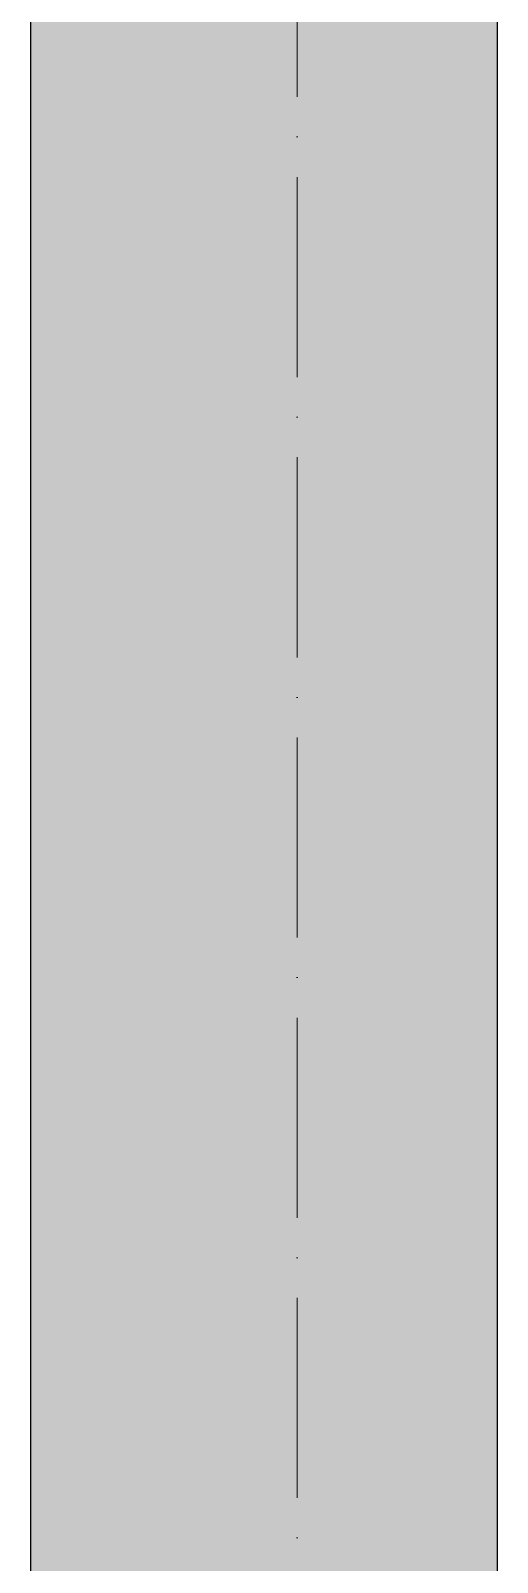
# Model space of a CAD drawing. Header units: millimetres. Extents: x -20144 to 122974, y -38328 to 48263.
# Drawn here: x 9001 to 9351, y 541 to 1690 of the extents above; entities that cross this region are included whole.
import ezdxf

# ---------------------------------------------------------------- set-up
doc = ezdxf.new("R2010")
doc.units = ezdxf.units.MM
doc.linetypes.add('Grid Line', pattern=[4.2, 3, -0.6, 0, -0.6])
doc.layers.add('TRUC', color=225, linetype='Continuous', lineweight=5)
doc.layers.add('X-COT HAM$0$LC.HA', color=8, linetype='Continuous', lineweight=9)

# ---------------------------------------------------------------- blocks, each defined once
blk = doc.blocks.new('ALC1807-ASCENT PLAZA-KET CAU_rvt-1-MẶT BẰNG TẦNG 5 ĐẾN TẦNG 22')
at = {"layer": 'X-COT HAM$0$LC.HA'}
h = blk.add_hatch(color=256, dxfattribs=at)
h.dxf.hatch_style = 1
h.paths.add_polyline_path([(9350.5, 1999.9), (9000.5, 1999.9), (9000.5, -0.1), (9350.5, -0.1)])
at = {"ltscale": 1000}
blk.add_lwpolyline([(9350.5, 1999.9), (9000.5, 1999.9), (9000.5, -0.1), (9350.5, -0.1)], close=True, dxfattribs=at)

msp = doc.modelspace()

# ---------------------------------------------------------------- linework, layer by layer
at = {"layer": 'TRUC', "linetype": 'Grid Line', "ltscale": 50}
msp.add_line((9200.5, 43599.9), (9200.5, -7167.6), dxfattribs=at)

# ---------------------------------------------------------------- block references
at = {"lineweight": 5}
msp.add_blockref('ALC1807-ASCENT PLAZA-KET CAU_rvt-1-MẶT BẰNG TẦNG 5 ĐẾN TẦNG 22', (0, 0), dxfattribs=at)

doc.saveas('drawing.dxf')
